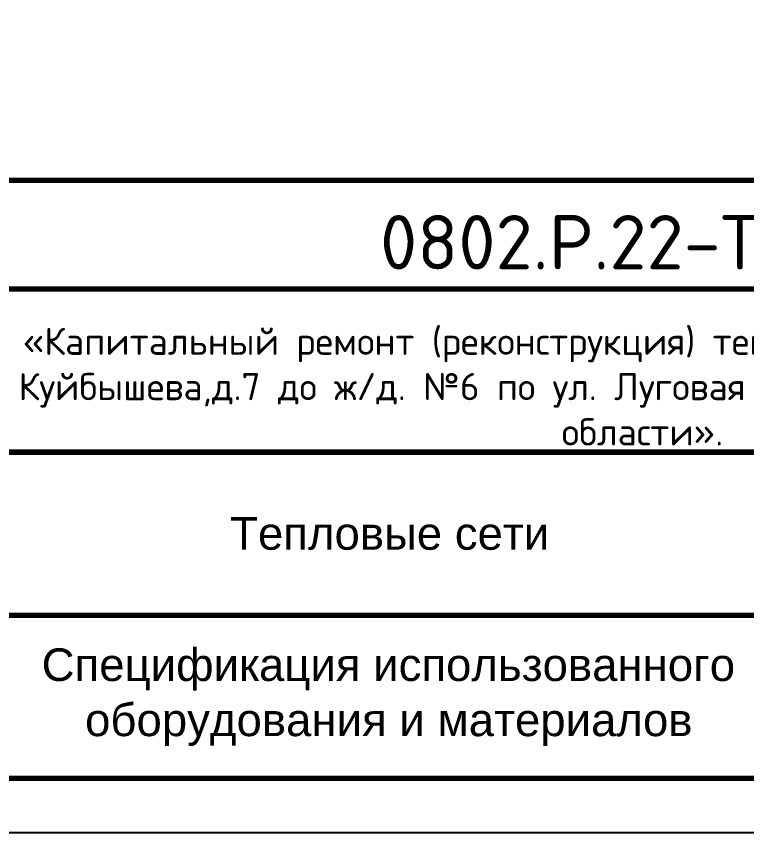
# Model space of a CAD drawing. Header units: millimetres. Extents: x 1642 to 8235, y 1174 to 5441.
# Drawn here: x 6053.7 to 6120.9, y 1175 to 1250.1 of the extents above; entities that cross this region are included whole.
import ezdxf
from ezdxf.enums import TextEntityAlignment as Align

# ---------------------------------------------------------------- set-up
doc = ezdxf.new("R2010")
doc.units = ezdxf.units.MM
doc.layers.add('Размеры на чертеже', color=250, linetype='Continuous', lineweight=25)
doc.styles.add('-ISOCPEUR-', font='isocpeur.TTF')
doc.styles.get("Standard").update_dxf_attribs({"font": 'arial.ttf'})

# ---------------------------------------------------------------- blocks, each defined once
blk = doc.blocks.new('*U305')
blk.add_lwpolyline([(0, 0), (420, 0), (420, -297), (0, -297)], close=True)
at = {"const_width": 0.5}
blk.add_lwpolyline([(20, -5), (415, -5), (415, -292), (20, -292)], close=True, dxfattribs=at)
for points in [[(230, -292), (230, -237), (415, -237)], [(295, -247), (415, -247)], [(230, -262), (415, -262)], [(295, -277), (415, -277)]]:
    blk.add_lwpolyline(points, dxfattribs=at)
at = {"insert": (353.343, -255.971), "char_height": 2.5, "width": 124.31117, "attachment_point": 5, "style": '-ISOCPEUR-'}
blk.add_mtext('\\pi3.21545;{\\C7;«Капитальный ремонт (реконструкция) тепловых сетей от ТК-8013 по ул. Куйбышева,д.7 до ж/д. №6 по ул. Луговая в ГО г. Рыбинск Ярославской области».}', dxfattribs=at)
blk.add_attdef('РАЗРАБОТАЛ', text='', height=2.5).set_placement((250.501, -264.224), align=Align.MIDDLE_LEFT)
at = {"flags": 8}
for tag, height, p in [('ДАТА', 2.5, (290.074, -264.402)), ('ЛИСТ', 3, (386.388, -271.915)), ('ЛИСТОВ', 3, (403.888, -271.915))]:
    blk.add_attdef(tag, text='', height=height, dxfattribs=at).set_placement(p, align=Align.MIDDLE_CENTER)
for tag, p in [('ТЕПЛОВЫЕ_СЕТИ_001', (315.411, -270.975)), ('ИМЯ_ЧЕРТЕЖА_001', (317.508, -285.584))]:
    blk.add_attdef(tag, p, '', height=3, dxfattribs=at)
blk.add_attdef('ПРОВЕРИЛ', (250.749, -270.729), '', height=2.5)
at = {"style": '-ISOCPEUR-', "flags": 8}
blk.add_attdef('ФОРМАТ', text='', height=3, dxfattribs=at).set_placement((380.972, -294.745), align=Align.MIDDLE_CENTER)

msp = doc.modelspace()

# ---------------------------------------------------------------- block references
at = {"layer": 'Размеры на чертеже', "lineweight": 90}
ref = msp.add_blockref('*U305', (5757.995, 1472.024), dxfattribs=at)
ref.add_attrib('ИМЯ_ЧЕРТЕЖА_001', 'Спецификация использованного', (6056.073, 1188.975), dxfattribs={"layer": '0', "height": 3, "flags": 8})
ref.add_attrib('ТЕПЛОВЫЕ_СЕТИ_001', 'Тепловые сети', (6073.407, 1201.048), dxfattribs={"layer": '0', "height": 3, "flags": 8})
ref.add_attrib('ИМЯ_ЧЕРТЕЖА_002', 'оборудования и материалов', (6060.065, 1183.903), dxfattribs={"layer": '0', "height": 3})

# ---------------------------------------------------------------- texts
at = {"insert": (6087.193, 1231.832), "char_height": 5, "width": 38.55785, "attachment_point": 1, "style": '-ISOCPEUR-'}
msp.add_mtext('0802.Р.22-ТС.1.С', dxfattribs=at)

doc.saveas('drawing.dxf')
